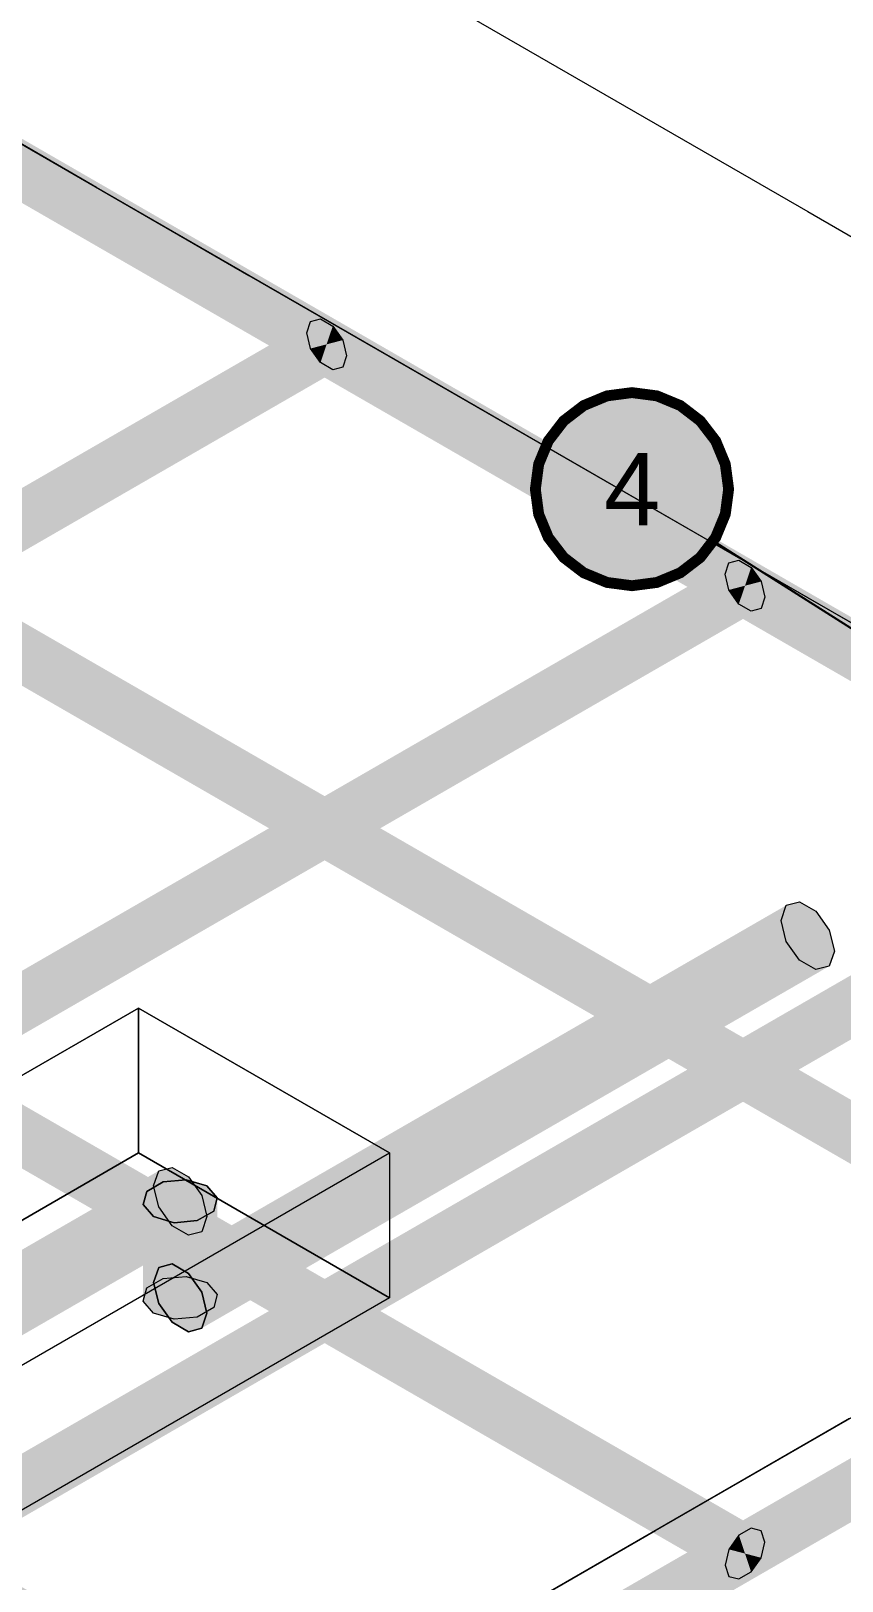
# Model space of a CAD drawing. Header units: metres. Extents: x 0 to 8.41, y 0 to 5.94.
# Drawn here: x 6.71 to 7.045, y 1.988 to 2.63 of the extents above; entities that cross this region are included whole.
import ezdxf
from ezdxf.enums import TextEntityAlignment as Align

# ---------------------------------------------------------------- set-up
doc = ezdxf.new("R2010")
doc.units = ezdxf.units.M
doc.header["$LTSCALE"] = 0.25
doc.layers.add('ISO-3D', color=7, linetype='CONTINUOUS', lineweight=13)
doc.layers.add('ISO-3D-ARISTAS', color=250, linetype='CONTINUOUS', lineweight=13)
doc.layers.add('LLAMADAS-NUM', color=30, linetype='CONTINUOUS', lineweight=25, true_color=0xc05014)
doc.styles.get("Standard").update_dxf_attribs({"font": 'arial.ttf'})

msp = doc.modelspace()

# ---------------------------------------------------------------- linework, layer by layer
at = {"layer": 'ISO-3D', "true_color": 0x865538}
for points in [[(6.77076, 2.54048), (6.76664, 2.53464), (6.68816, 2.58818), (6.68403, 2.58233)], [(6.77586, 2.52531), (6.77999, 2.53115), (6.69326, 2.573), (6.69738, 2.57884)], [(6.85337, 2.49279), (6.84924, 2.48695), (6.77076, 2.54048), (6.76664, 2.53464)], [(6.85847, 2.47762), (6.86259, 2.48346), (6.77586, 2.52531), (6.77999, 2.53115)], [(6.93597, 2.4451), (6.93185, 2.43926), (6.85337, 2.49279), (6.84924, 2.48695)], [(6.94107, 2.42992), (6.9452, 2.43577), (6.85847, 2.47762), (6.86259, 2.48346)], [(7.01858, 2.39741), (7.01446, 2.39156), (6.93597, 2.4451), (6.93185, 2.43926)], [(7.02368, 2.38223), (7.0278, 2.38807), (6.94107, 2.42992), (6.9452, 2.43577)], [(7.10119, 2.34971), (7.09706, 2.34387), (7.01858, 2.39741), (7.01446, 2.39156)], [(6.76277, 2.3451), (6.75864, 2.33926), (6.68016, 2.39279), (6.67604, 2.38695)], [(6.76787, 2.32992), (6.77199, 2.33577), (6.68526, 2.37762), (6.68939, 2.38346)], [(7.10628, 2.33454), (7.11041, 2.34038), (7.02368, 2.38223), (7.0278, 2.38807)], [(6.84537, 2.29741), (6.84125, 2.29156), (6.76277, 2.3451), (6.75864, 2.33926)], [(6.85047, 2.28223), (6.8546, 2.28807), (6.76787, 2.32992), (6.77199, 2.33577)], [(6.92798, 2.24971), (6.92386, 2.24387), (6.84537, 2.29741), (6.84125, 2.29156)], [(6.93308, 2.23454), (6.9372, 2.24038), (6.85047, 2.28223), (6.8546, 2.28807)], [(7.01059, 2.20202), (7.00646, 2.19618), (6.92798, 2.24971), (6.92386, 2.24387)], [(7.01568, 2.18685), (7.01981, 2.19269), (6.93308, 2.23454), (6.9372, 2.24038)], [(6.75478, 2.14971), (6.75065, 2.14387), (6.67217, 2.19741), (6.66805, 2.19156)], [(7.09319, 2.15433), (7.08907, 2.14849), (7.01059, 2.20202), (7.00646, 2.19618)], [(7.09829, 2.13916), (7.10241, 2.145), (7.01568, 2.18685), (7.01981, 2.19269)], [(6.75987, 2.13454), (6.764, 2.14038), (6.67727, 2.18223), (6.68139, 2.18807)], [(6.83738, 2.10202), (6.83326, 2.09618), (6.75478, 2.14971), (6.75065, 2.14387)], [(6.84248, 2.08685), (6.8466, 2.09269), (6.75987, 2.13454), (6.764, 2.14038)], [(6.91999, 2.05433), (6.91586, 2.04849), (6.83738, 2.10202), (6.83326, 2.09618)], [(6.92508, 2.03916), (6.92921, 2.045), (6.84248, 2.08685), (6.8466, 2.09269)], [(7.00259, 2.00664), (6.99847, 2.0008), (6.91999, 2.05433), (6.91586, 2.04849)], [(7.00769, 1.99146), (7.01181, 1.9973), (6.92508, 2.03916), (6.92921, 2.045)], [(6.74678, 1.95433), (6.74266, 1.94849), (6.66418, 2.00202), (6.66005, 1.99618)], [(6.75188, 1.93916), (6.756, 1.945), (6.66927, 1.98685), (6.6734, 1.99269)]]:
    msp.add_solid(points, dxfattribs=at)
at = {"layer": 'ISO-3D', "true_color": 0x7c4f34}
for points in [[(6.77586, 2.54343), (6.77076, 2.54048), (6.69326, 2.59112), (6.68816, 2.58818)], [(6.77076, 2.52237), (6.77586, 2.52531), (6.68816, 2.57006), (6.69326, 2.573)], [(6.85847, 2.49573), (6.85337, 2.49279), (6.77586, 2.54343), (6.77076, 2.54048)], [(6.85337, 2.47467), (6.85847, 2.47762), (6.77076, 2.52237), (6.77586, 2.52531)], [(6.82939, 2.51053), (6.83448, 2.50759), (6.74678, 2.46284), (6.75188, 2.45989)], [(6.83448, 2.48947), (6.82939, 2.49241), (6.75188, 2.44178), (6.74678, 2.44472)], [(6.94107, 2.44804), (6.93597, 2.4451), (6.85847, 2.49573), (6.85337, 2.49279)], [(6.93597, 2.42698), (6.94107, 2.42992), (6.85337, 2.47467), (6.85847, 2.47762)], [(6.74678, 2.46284), (6.75188, 2.45989), (6.66418, 2.41515), (6.66927, 2.4122)], [(7.02368, 2.40035), (7.01858, 2.39741), (6.94107, 2.44804), (6.93597, 2.4451)], [(6.75188, 2.44178), (6.74678, 2.44472), (6.66927, 2.39408), (6.66418, 2.39703)], [(7.01858, 2.37929), (7.02368, 2.38223), (6.93597, 2.42698), (6.94107, 2.42992)], [(7.00259, 2.41053), (7.00769, 2.40759), (6.91999, 2.36284), (6.92508, 2.35989)], [(6.76787, 2.34804), (6.76277, 2.3451), (6.68526, 2.39573), (6.68016, 2.39279)], [(7.10628, 2.35266), (7.10119, 2.34971), (7.02368, 2.40035), (7.01858, 2.39741)], [(7.00769, 2.38947), (7.00259, 2.39241), (6.92508, 2.34178), (6.91999, 2.34472)], [(6.76277, 2.32698), (6.76787, 2.32992), (6.68016, 2.37467), (6.68526, 2.37762)], [(7.10119, 2.3316), (7.10628, 2.33454), (7.01858, 2.37929), (7.02368, 2.38223)], [(6.91999, 2.36284), (6.92508, 2.35989), (6.83738, 2.31515), (6.84248, 2.3122)], [(6.85047, 2.30035), (6.84537, 2.29741), (6.76787, 2.34804), (6.76277, 2.3451)], [(6.92508, 2.34178), (6.91999, 2.34472), (6.84248, 2.29408), (6.83738, 2.29703)], [(6.84537, 2.27929), (6.85047, 2.28223), (6.76277, 2.32698), (6.76787, 2.32992)], [(6.83738, 2.31515), (6.84248, 2.3122), (6.75478, 2.26745), (6.75987, 2.26451)], [(6.93308, 2.25266), (6.92798, 2.24971), (6.85047, 2.30035), (6.84537, 2.29741)], [(6.84248, 2.29408), (6.83738, 2.29703), (6.75987, 2.24639), (6.75478, 2.24934)], [(6.92798, 2.2316), (6.93308, 2.23454), (6.84537, 2.27929), (6.85047, 2.28223)], [(6.75478, 2.26745), (6.75987, 2.26451), (6.67217, 2.21976), (6.67727, 2.21682)], [(7.09319, 2.26284), (7.09829, 2.25989), (7.01059, 2.21515), (7.01568, 2.2122)], [(6.75987, 2.24639), (6.75478, 2.24934), (6.67727, 2.1987), (6.67217, 2.20164)], [(7.01568, 2.20497), (7.01059, 2.20202), (6.93308, 2.25266), (6.92798, 2.24971)], [(7.09829, 2.24178), (7.09319, 2.24472), (7.01568, 2.19408), (7.01059, 2.19703)], [(7.01059, 2.1839), (7.01568, 2.18685), (6.92798, 2.2316), (6.93308, 2.23454)], [(7.01059, 2.21515), (7.01568, 2.2122), (6.92798, 2.16745), (6.93308, 2.16451)], [(7.09829, 2.15727), (7.09319, 2.15433), (7.01568, 2.20497), (7.01059, 2.20202)], [(6.75987, 2.15266), (6.75478, 2.14971), (6.67727, 2.20035), (6.67217, 2.19741)], [(7.01568, 2.19408), (7.01059, 2.19703), (6.93308, 2.14639), (6.92798, 2.14934)], [(7.09319, 2.13621), (7.09829, 2.13916), (7.01059, 2.1839), (7.01568, 2.18685)], [(6.75478, 2.1316), (6.75987, 2.13454), (6.67217, 2.17929), (6.67727, 2.18223)], [(6.92798, 2.16745), (6.93308, 2.16451), (6.84537, 2.11976), (6.85047, 2.11682)], [(6.84248, 2.10497), (6.83738, 2.10202), (6.75987, 2.15266), (6.75478, 2.14971)], [(6.93308, 2.14639), (6.92798, 2.14934), (6.85047, 2.0987), (6.84537, 2.10164)], [(6.83738, 2.0839), (6.84248, 2.08685), (6.75478, 2.1316), (6.75987, 2.13454)], [(6.84537, 2.11976), (6.85047, 2.11682), (6.76277, 2.07207), (6.76787, 2.06913)], [(6.85047, 2.0987), (6.84537, 2.10164), (6.76787, 2.05101), (6.76277, 2.05395)], [(6.92508, 2.05727), (6.91999, 2.05433), (6.84248, 2.10497), (6.83738, 2.10202)], [(6.91999, 2.03621), (6.92508, 2.03916), (6.83738, 2.0839), (6.84248, 2.08685)], [(6.76277, 2.07207), (6.76787, 2.06913), (6.68016, 2.02438), (6.68526, 2.02143)], [(7.10119, 2.06745), (7.10628, 2.06451), (7.01858, 2.01976), (7.02368, 2.01682)], [(7.00769, 2.00958), (7.00259, 2.00664), (6.92508, 2.05727), (6.91999, 2.05433)], [(6.76787, 2.05101), (6.76277, 2.05395), (6.68526, 2.00332), (6.68016, 2.00626)], [(7.10628, 2.04639), (7.10119, 2.04934), (7.02368, 1.9987), (7.01858, 2.00164)], [(7.00259, 1.98852), (7.00769, 1.99146), (6.91999, 2.03621), (6.92508, 2.03916)], [(7.01858, 2.01976), (7.02368, 2.01682), (6.93597, 1.97207), (6.94107, 1.96913)], [(6.75188, 1.95727), (6.74678, 1.95433), (6.66927, 2.00497), (6.66418, 2.00202)], [(7.02368, 1.9987), (7.01858, 2.00164), (6.94107, 1.95101), (6.93597, 1.95395)]]:
    msp.add_solid(points, dxfattribs=at)
at = {"layer": 'ISO-3D', "true_color": 0x603d28}
for points in [[(6.77999, 2.54235), (6.77586, 2.54343), (6.69738, 2.59004), (6.69326, 2.59112)], [(6.78156, 2.53766), (6.77999, 2.54235), (6.69896, 2.58535), (6.69738, 2.59004)], [(6.76506, 2.52813), (6.76664, 2.52344), (6.68246, 2.57583), (6.68403, 2.57114)], [(6.76664, 2.52344), (6.77076, 2.52237), (6.68403, 2.57114), (6.68816, 2.57006)], [(6.86259, 2.49466), (6.85847, 2.49573), (6.77999, 2.54235), (6.77586, 2.54343)], [(6.86417, 2.48997), (6.86259, 2.49466), (6.78156, 2.53766), (6.77999, 2.54235)], [(6.84767, 2.48044), (6.84924, 2.47575), (6.76506, 2.52813), (6.76664, 2.52344)], [(6.84924, 2.47575), (6.85337, 2.47467), (6.76664, 2.52344), (6.77076, 2.52237)], [(6.9452, 2.44696), (6.94107, 2.44804), (6.86259, 2.49466), (6.85847, 2.49573)], [(6.94677, 2.44227), (6.9452, 2.44696), (6.86417, 2.48997), (6.86259, 2.49466)], [(6.93027, 2.43275), (6.93185, 2.42806), (6.84767, 2.48044), (6.84924, 2.47575)], [(6.93185, 2.42806), (6.93597, 2.42698), (6.84924, 2.47575), (6.85337, 2.47467)], [(7.0278, 2.39927), (7.02368, 2.40035), (6.9452, 2.44696), (6.94107, 2.44804)], [(7.02938, 2.39458), (7.0278, 2.39927), (6.94677, 2.44227), (6.9452, 2.44696)], [(7.01288, 2.38506), (7.01446, 2.38037), (6.93027, 2.43275), (6.93185, 2.42806)], [(7.01446, 2.38037), (7.01858, 2.37929), (6.93185, 2.42806), (6.93597, 2.42698)], [(6.77199, 2.34696), (6.76787, 2.34804), (6.68939, 2.39466), (6.68526, 2.39573)], [(7.11041, 2.35158), (7.10628, 2.35266), (7.0278, 2.39927), (7.02368, 2.40035)], [(7.11198, 2.34689), (7.11041, 2.35158), (7.02938, 2.39458), (7.0278, 2.39927)], [(6.77357, 2.34227), (6.77199, 2.34696), (6.69096, 2.38997), (6.68939, 2.39466)], [(7.09549, 2.33736), (7.09706, 2.33268), (7.01288, 2.38506), (7.01446, 2.38037)], [(6.75707, 2.33275), (6.75864, 2.32806), (6.67446, 2.38044), (6.67604, 2.37575)], [(7.09706, 2.33268), (7.10119, 2.3316), (7.01446, 2.38037), (7.01858, 2.37929)], [(6.75864, 2.32806), (6.76277, 2.32698), (6.67604, 2.37575), (6.68016, 2.37467)], [(6.8546, 2.29927), (6.85047, 2.30035), (6.77199, 2.34696), (6.76787, 2.34804)], [(6.85617, 2.29458), (6.8546, 2.29927), (6.77357, 2.34227), (6.77199, 2.34696)], [(6.83968, 2.28506), (6.84125, 2.28037), (6.75707, 2.33275), (6.75864, 2.32806)], [(6.84125, 2.28037), (6.84537, 2.27929), (6.75864, 2.32806), (6.76277, 2.32698)], [(6.9372, 2.25158), (6.93308, 2.25266), (6.8546, 2.29927), (6.85047, 2.30035)], [(6.93878, 2.24689), (6.9372, 2.25158), (6.85617, 2.29458), (6.8546, 2.29927)], [(6.92228, 2.23736), (6.92386, 2.23268), (6.83968, 2.28506), (6.84125, 2.28037)], [(6.92386, 2.23268), (6.92798, 2.2316), (6.84125, 2.28037), (6.84537, 2.27929)], [(7.01981, 2.20389), (7.01568, 2.20497), (6.9372, 2.25158), (6.93308, 2.25266)], [(7.02138, 2.1992), (7.01981, 2.20389), (6.93878, 2.24689), (6.9372, 2.25158)], [(7.00489, 2.18967), (7.00646, 2.18498), (6.92228, 2.23736), (6.92386, 2.23268)], [(7.00646, 2.18498), (7.01059, 2.1839), (6.92386, 2.23268), (6.92798, 2.2316)], [(7.10241, 2.15619), (7.09829, 2.15727), (7.01981, 2.20389), (7.01568, 2.20497)], [(7.10399, 2.1515), (7.10241, 2.15619), (7.02138, 2.1992), (7.01981, 2.20389)], [(6.764, 2.15158), (6.75987, 2.15266), (6.68139, 2.19927), (6.67727, 2.20035)], [(6.76557, 2.14689), (6.764, 2.15158), (6.68297, 2.19458), (6.68139, 2.19927)], [(7.08749, 2.14198), (7.08907, 2.13729), (7.00489, 2.18967), (7.00646, 2.18498)], [(6.74908, 2.13736), (6.75065, 2.13268), (6.66647, 2.18506), (6.66805, 2.18037)], [(7.08907, 2.13729), (7.09319, 2.13621), (7.00646, 2.18498), (7.01059, 2.1839)], [(6.75065, 2.13268), (6.75478, 2.1316), (6.66805, 2.18037), (6.67217, 2.17929)], [(6.8466, 2.10389), (6.84248, 2.10497), (6.764, 2.15158), (6.75987, 2.15266)], [(6.84818, 2.0992), (6.8466, 2.10389), (6.76557, 2.14689), (6.764, 2.15158)], [(6.83168, 2.08967), (6.83326, 2.08498), (6.74908, 2.13736), (6.75065, 2.13268)], [(6.83326, 2.08498), (6.83738, 2.0839), (6.75065, 2.13268), (6.75478, 2.1316)], [(6.92921, 2.05619), (6.92508, 2.05727), (6.8466, 2.10389), (6.84248, 2.10497)], [(6.93078, 2.0515), (6.92921, 2.05619), (6.84818, 2.0992), (6.8466, 2.10389)], [(6.91429, 2.04198), (6.91586, 2.03729), (6.83168, 2.08967), (6.83326, 2.08498)], [(6.91586, 2.03729), (6.91999, 2.03621), (6.83326, 2.08498), (6.83738, 2.0839)], [(7.01181, 2.0085), (7.00769, 2.00958), (6.92921, 2.05619), (6.92508, 2.05727)], [(7.01339, 2.00381), (7.01181, 2.0085), (6.93078, 2.0515), (6.92921, 2.05619)], [(6.99689, 1.99429), (6.99847, 1.9896), (6.91429, 2.04198), (6.91586, 2.03729)], [(6.99847, 1.9896), (7.00259, 1.98852), (6.91586, 2.03729), (6.91999, 2.03621)], [(6.756, 1.95619), (6.75188, 1.95727), (6.6734, 2.00389), (6.66927, 2.00497)], [(6.75758, 1.9515), (6.756, 1.95619), (6.67497, 1.9992), (6.6734, 2.00389)], [(6.74108, 1.94198), (6.74266, 1.93729), (6.65848, 1.98967), (6.66005, 1.98498)]]:
    msp.add_solid(points, dxfattribs=at)
at = {"layer": 'ISO-3D', "true_color": 0x7b4f34}
for points in [[(6.76664, 2.53464), (6.76506, 2.52813), (6.68403, 2.58233), (6.68246, 2.57583)], [(6.77999, 2.53115), (6.78156, 2.53766), (6.69738, 2.57884), (6.69896, 2.58535)], [(6.86259, 2.48346), (6.86417, 2.48997), (6.77999, 2.53115), (6.78156, 2.53766)], [(6.84924, 2.48695), (6.84767, 2.48044), (6.76664, 2.53464), (6.76506, 2.52813)], [(6.93185, 2.43926), (6.93027, 2.43275), (6.84924, 2.48695), (6.84767, 2.48044)], [(6.9452, 2.43577), (6.94677, 2.44227), (6.86259, 2.48346), (6.86417, 2.48997)], [(7.0278, 2.38807), (7.02938, 2.39458), (6.9452, 2.43577), (6.94677, 2.44227)], [(7.01446, 2.39156), (7.01288, 2.38506), (6.93185, 2.43926), (6.93027, 2.43275)], [(6.77199, 2.33577), (6.77357, 2.34227), (6.68939, 2.38346), (6.69096, 2.38997)], [(7.09706, 2.34387), (7.09549, 2.33736), (7.01446, 2.39156), (7.01288, 2.38506)], [(7.11041, 2.34038), (7.11198, 2.34689), (7.0278, 2.38807), (7.02938, 2.39458)], [(6.75864, 2.33926), (6.75707, 2.33275), (6.67604, 2.38695), (6.67446, 2.38044)], [(6.84125, 2.29156), (6.83968, 2.28506), (6.75864, 2.33926), (6.75707, 2.33275)], [(6.8546, 2.28807), (6.85617, 2.29458), (6.77199, 2.33577), (6.77357, 2.34227)], [(6.9372, 2.24038), (6.93878, 2.24689), (6.8546, 2.28807), (6.85617, 2.29458)], [(6.92386, 2.24387), (6.92228, 2.23736), (6.84125, 2.29156), (6.83968, 2.28506)], [(7.00646, 2.19618), (7.00489, 2.18967), (6.92386, 2.24387), (6.92228, 2.23736)], [(7.01981, 2.19269), (7.02138, 2.1992), (6.9372, 2.24038), (6.93878, 2.24689)], [(7.08907, 2.14849), (7.08749, 2.14198), (7.00646, 2.19618), (7.00489, 2.18967)], [(7.10241, 2.145), (7.10399, 2.1515), (7.01981, 2.19269), (7.02138, 2.1992)], [(6.75065, 2.14387), (6.74908, 2.13736), (6.66805, 2.19156), (6.66647, 2.18506)], [(6.764, 2.14038), (6.76557, 2.14689), (6.68139, 2.18807), (6.68297, 2.19458)], [(6.8466, 2.09269), (6.84818, 2.0992), (6.764, 2.14038), (6.76557, 2.14689)], [(6.83326, 2.09618), (6.83168, 2.08967), (6.75065, 2.14387), (6.74908, 2.13736)], [(6.91586, 2.04849), (6.91429, 2.04198), (6.83326, 2.09618), (6.83168, 2.08967)], [(6.92921, 2.045), (6.93078, 2.0515), (6.8466, 2.09269), (6.84818, 2.0992)], [(6.99847, 2.0008), (6.99689, 1.99429), (6.91586, 2.04849), (6.91429, 2.04198)], [(7.01181, 1.9973), (7.01339, 2.00381), (6.92921, 2.045), (6.93078, 2.0515)], [(6.756, 1.945), (6.75758, 1.9515), (6.6734, 1.99269), (6.67497, 1.9992)], [(6.74266, 1.94849), (6.74108, 1.94198), (6.66005, 1.99618), (6.65848, 1.98967)]]:
    msp.add_solid(points, dxfattribs=at)
at = {"layer": 'ISO-3D', "true_color": 0x553624}
for points in [[(6.82369, 2.50476), (6.82526, 2.50945), (6.74108, 2.45707), (6.74266, 2.46176)], [(6.84018, 2.49524), (6.83861, 2.49055), (6.75758, 2.44755), (6.756, 2.44286)], [(6.74108, 2.45707), (6.74266, 2.46176), (6.65848, 2.40938), (6.66005, 2.41407)], [(6.75758, 2.44755), (6.756, 2.44286), (6.67497, 2.39985), (6.6734, 2.39516)], [(6.99689, 2.40476), (6.99847, 2.40945), (6.91429, 2.35707), (6.91586, 2.36176)], [(7.01339, 2.39524), (7.01181, 2.39055), (6.93078, 2.34755), (6.92921, 2.34286)], [(6.91429, 2.35707), (6.91586, 2.36176), (6.83168, 2.30938), (6.83326, 2.31407)], [(6.93078, 2.34755), (6.92921, 2.34286), (6.84818, 2.29985), (6.8466, 2.29516)], [(6.83168, 2.30938), (6.83326, 2.31407), (6.74908, 2.26169), (6.75065, 2.26637)], [(6.84818, 2.29985), (6.8466, 2.29516), (6.76557, 2.25216), (6.764, 2.24747)], [(6.74908, 2.26169), (6.75065, 2.26637), (6.66647, 2.21399), (6.66805, 2.21868)], [(7.08749, 2.25707), (7.08907, 2.26176), (7.00489, 2.20938), (7.00646, 2.21407)], [(6.76557, 2.25216), (6.764, 2.24747), (6.68297, 2.20447), (6.68139, 2.19978)], [(7.10399, 2.24755), (7.10241, 2.24286), (7.02138, 2.19985), (7.01981, 2.19516)], [(7.00489, 2.20938), (7.00646, 2.21407), (6.92228, 2.16169), (6.92386, 2.16637)], [(7.02138, 2.19985), (7.01981, 2.19516), (6.93878, 2.15216), (6.9372, 2.14747)], [(6.92228, 2.16169), (6.92386, 2.16637), (6.83968, 2.11399), (6.84125, 2.11868)], [(6.93878, 2.15216), (6.9372, 2.14747), (6.85617, 2.10447), (6.8546, 2.09978)], [(6.83968, 2.11399), (6.84125, 2.11868), (6.75707, 2.0663), (6.75864, 2.07099)], [(6.85617, 2.10447), (6.8546, 2.09978), (6.77357, 2.05678), (6.77199, 2.05209)], [(6.75707, 2.0663), (6.75864, 2.07099), (6.67446, 2.01861), (6.67604, 2.0233)], [(7.09549, 2.06169), (7.09706, 2.06637), (7.01288, 2.01399), (7.01446, 2.01868)], [(6.77357, 2.05678), (6.77199, 2.05209), (6.69096, 2.00908), (6.68939, 2.00439)], [(7.11198, 2.05216), (7.11041, 2.04747), (7.02938, 2.00447), (7.0278, 1.99978)], [(7.01288, 2.01399), (7.01446, 2.01868), (6.93027, 1.9663), (6.93185, 1.97099)], [(7.02938, 2.00447), (7.0278, 1.99978), (6.94677, 1.95678), (6.9452, 1.95209)]]:
    msp.add_solid(points, dxfattribs=at)
at = {"layer": 'ISO-3D', "true_color": 0x70472f}
for points in [[(6.82526, 2.49825), (6.82369, 2.50476), (6.74266, 2.45056), (6.74108, 2.45707)], [(6.83861, 2.50175), (6.84018, 2.49524), (6.756, 2.45405), (6.75758, 2.44755)], [(6.74266, 2.45056), (6.74108, 2.45707), (6.66005, 2.40287), (6.65848, 2.40938)], [(6.756, 2.45405), (6.75758, 2.44755), (6.6734, 2.40636), (6.67497, 2.39985)], [(6.99847, 2.39825), (6.99689, 2.40476), (6.91586, 2.35056), (6.91429, 2.35707)], [(7.01181, 2.40175), (7.01339, 2.39524), (6.92921, 2.35405), (6.93078, 2.34755)], [(6.91586, 2.35056), (6.91429, 2.35707), (6.83326, 2.30287), (6.83168, 2.30938)], [(6.92921, 2.35405), (6.93078, 2.34755), (6.8466, 2.30636), (6.84818, 2.29985)], [(6.83326, 2.30287), (6.83168, 2.30938), (6.75065, 2.25518), (6.74908, 2.26169)], [(6.8466, 2.30636), (6.84818, 2.29985), (6.764, 2.25867), (6.76557, 2.25216)], [(6.75065, 2.25518), (6.74908, 2.26169), (6.66805, 2.20749), (6.66647, 2.21399)], [(6.764, 2.25867), (6.76557, 2.25216), (6.68139, 2.21098), (6.68297, 2.20447)], [(7.08907, 2.25056), (7.08749, 2.25707), (7.00646, 2.20287), (7.00489, 2.20938)], [(7.10241, 2.25405), (7.10399, 2.24755), (7.01981, 2.20636), (7.02138, 2.19985)], [(7.00646, 2.20287), (7.00489, 2.20938), (6.92386, 2.15518), (6.92228, 2.16169)], [(7.01981, 2.20636), (7.02138, 2.19985), (6.9372, 2.15867), (6.93878, 2.15216)], [(6.92386, 2.15518), (6.92228, 2.16169), (6.84125, 2.10749), (6.83968, 2.11399)], [(6.9372, 2.15867), (6.93878, 2.15216), (6.8546, 2.11098), (6.85617, 2.10447)], [(6.84125, 2.10749), (6.83968, 2.11399), (6.75864, 2.05979), (6.75707, 2.0663)], [(6.8546, 2.11098), (6.85617, 2.10447), (6.77199, 2.06328), (6.77357, 2.05678)], [(6.75864, 2.05979), (6.75707, 2.0663), (6.67604, 2.0121), (6.67446, 2.01861)], [(6.77199, 2.06328), (6.77357, 2.05678), (6.68939, 2.01559), (6.69096, 2.00908)], [(7.09706, 2.05518), (7.09549, 2.06169), (7.01446, 2.00749), (7.01288, 2.01399)], [(7.11041, 2.05867), (7.11198, 2.05216), (7.0278, 2.01098), (7.02938, 2.00447)], [(7.01446, 2.00749), (7.01288, 2.01399), (6.93185, 1.95979), (6.93027, 1.9663)], [(7.0278, 2.01098), (7.02938, 2.00447), (6.9452, 1.96328), (6.94677, 1.95678)]]:
    msp.add_solid(points, dxfattribs=at)
at = {"layer": 'ISO-3D', "true_color": 0x67422b}
for points in [[(6.82526, 2.50945), (6.82939, 2.51053), (6.74266, 2.46176), (6.74678, 2.46284)], [(6.83861, 2.49055), (6.83448, 2.48947), (6.756, 2.44286), (6.75188, 2.44178)], [(6.74266, 2.46176), (6.74678, 2.46284), (6.66005, 2.41407), (6.66418, 2.41515)], [(6.756, 2.44286), (6.75188, 2.44178), (6.6734, 2.39516), (6.66927, 2.39408)], [(6.99847, 2.40945), (7.00259, 2.41053), (6.91586, 2.36176), (6.91999, 2.36284)], [(7.01181, 2.39055), (7.00769, 2.38947), (6.92921, 2.34286), (6.92508, 2.34178)], [(6.91586, 2.36176), (6.91999, 2.36284), (6.83326, 2.31407), (6.83738, 2.31515)], [(6.92921, 2.34286), (6.92508, 2.34178), (6.8466, 2.29516), (6.84248, 2.29408)], [(6.83326, 2.31407), (6.83738, 2.31515), (6.75065, 2.26637), (6.75478, 2.26745)], [(6.8466, 2.29516), (6.84248, 2.29408), (6.764, 2.24747), (6.75987, 2.24639)], [(6.75065, 2.26637), (6.75478, 2.26745), (6.66805, 2.21868), (6.67217, 2.21976)], [(7.08907, 2.26176), (7.09319, 2.26284), (7.00646, 2.21407), (7.01059, 2.21515)], [(6.764, 2.24747), (6.75987, 2.24639), (6.68139, 2.19978), (6.67727, 2.1987)], [(7.10241, 2.24286), (7.09829, 2.24178), (7.01981, 2.19516), (7.01568, 2.19408)], [(7.00646, 2.21407), (7.01059, 2.21515), (6.92386, 2.16637), (6.92798, 2.16745)], [(7.01981, 2.19516), (7.01568, 2.19408), (6.9372, 2.14747), (6.93308, 2.14639)], [(6.92386, 2.16637), (6.92798, 2.16745), (6.84125, 2.11868), (6.84537, 2.11976)], [(6.9372, 2.14747), (6.93308, 2.14639), (6.8546, 2.09978), (6.85047, 2.0987)], [(6.84125, 2.11868), (6.84537, 2.11976), (6.75864, 2.07099), (6.76277, 2.07207)], [(6.8546, 2.09978), (6.85047, 2.0987), (6.77199, 2.05209), (6.76787, 2.05101)], [(6.75864, 2.07099), (6.76277, 2.07207), (6.67604, 2.0233), (6.68016, 2.02438)], [(7.09706, 2.06637), (7.10119, 2.06745), (7.01446, 2.01868), (7.01858, 2.01976)], [(6.77199, 2.05209), (6.76787, 2.05101), (6.68939, 2.00439), (6.68526, 2.00332)], [(7.11041, 2.04747), (7.10628, 2.04639), (7.0278, 1.99978), (7.02368, 1.9987)], [(7.01446, 2.01868), (7.01858, 2.01976), (6.93185, 1.97099), (6.93597, 1.97207)], [(7.0278, 1.99978), (7.02368, 1.9987), (6.9452, 1.95209), (6.94107, 1.95101)]]:
    msp.add_solid(points, dxfattribs=at)
at = {"layer": 'ISO-3D', "true_color": 0x7f5135}
for points in [[(6.83448, 2.50759), (6.83861, 2.50175), (6.75188, 2.45989), (6.756, 2.45405)], [(6.82939, 2.49241), (6.82526, 2.49825), (6.74678, 2.44472), (6.74266, 2.45056)], [(6.75188, 2.45989), (6.756, 2.45405), (6.66927, 2.4122), (6.6734, 2.40636)], [(6.74678, 2.44472), (6.74266, 2.45056), (6.66418, 2.39703), (6.66005, 2.40287)], [(7.00769, 2.40759), (7.01181, 2.40175), (6.92508, 2.35989), (6.92921, 2.35405)], [(7.00259, 2.39241), (6.99847, 2.39825), (6.91999, 2.34472), (6.91586, 2.35056)], [(6.92508, 2.35989), (6.92921, 2.35405), (6.84248, 2.3122), (6.8466, 2.30636)], [(6.91999, 2.34472), (6.91586, 2.35056), (6.83738, 2.29703), (6.83326, 2.30287)], [(6.84248, 2.3122), (6.8466, 2.30636), (6.75987, 2.26451), (6.764, 2.25867)], [(6.83738, 2.29703), (6.83326, 2.30287), (6.75478, 2.24934), (6.75065, 2.25518)], [(6.75987, 2.26451), (6.764, 2.25867), (6.67727, 2.21682), (6.68139, 2.21098)], [(6.75478, 2.24934), (6.75065, 2.25518), (6.67217, 2.20164), (6.66805, 2.20749)], [(7.09829, 2.25989), (7.10241, 2.25405), (7.01568, 2.2122), (7.01981, 2.20636)], [(7.09319, 2.24472), (7.08907, 2.25056), (7.01059, 2.19703), (7.00646, 2.20287)], [(7.01568, 2.2122), (7.01981, 2.20636), (6.93308, 2.16451), (6.9372, 2.15867)], [(7.01059, 2.19703), (7.00646, 2.20287), (6.92798, 2.14934), (6.92386, 2.15518)], [(6.93308, 2.16451), (6.9372, 2.15867), (6.85047, 2.11682), (6.8546, 2.11098)], [(6.92798, 2.14934), (6.92386, 2.15518), (6.84537, 2.10164), (6.84125, 2.10749)], [(6.85047, 2.11682), (6.8546, 2.11098), (6.76787, 2.06913), (6.77199, 2.06328)], [(6.84537, 2.10164), (6.84125, 2.10749), (6.76277, 2.05395), (6.75864, 2.05979)], [(6.76787, 2.06913), (6.77199, 2.06328), (6.68526, 2.02143), (6.68939, 2.01559)], [(7.10628, 2.06451), (7.11041, 2.05867), (7.02368, 2.01682), (7.0278, 2.01098)], [(6.76277, 2.05395), (6.75864, 2.05979), (6.68016, 2.00626), (6.67604, 2.0121)], [(7.10119, 2.04934), (7.09706, 2.05518), (7.01858, 2.00164), (7.01446, 2.00749)], [(7.02368, 2.01682), (7.0278, 2.01098), (6.94107, 1.96913), (6.9452, 1.96328)], [(7.01858, 2.00164), (7.01446, 2.00749), (6.93597, 1.95395), (6.93185, 1.95979)]]:
    msp.add_solid(points, dxfattribs=at)
at = {"layer": 'ISO-3D', "true_color": 0x6f472f}
for points in [[(6.83194, 2.5), (6.82369, 2.50476), (6.82526, 2.50945)], [(6.83194, 2.5), (6.82526, 2.49825), (6.82369, 2.50476)], [(6.83194, 2.5), (6.82526, 2.50945), (6.82939, 2.51053)], [(6.83194, 2.5), (6.82939, 2.51053), (6.83448, 2.50759)], [(6.83194, 2.5), (6.83448, 2.50759), (6.83861, 2.50175)], [(6.83194, 2.5), (6.82939, 2.49241), (6.82526, 2.49825)], [(6.83194, 2.5), (6.83448, 2.48947), (6.82939, 2.49241)], [(6.83194, 2.5), (6.83861, 2.50175), (6.84018, 2.49524)], [(6.83194, 2.5), (6.83861, 2.49055), (6.83448, 2.48947)], [(6.83194, 2.5), (6.84018, 2.49524), (6.83861, 2.49055)], [(7.00514, 2.4), (6.99689, 2.40476), (6.99847, 2.40945)], [(7.00514, 2.4), (6.99847, 2.40945), (7.00259, 2.41053)], [(7.00514, 2.4), (7.00259, 2.41053), (7.00769, 2.40759)], [(7.00514, 2.4), (6.99847, 2.39825), (6.99689, 2.40476)], [(7.00514, 2.4), (7.00769, 2.40759), (7.01181, 2.40175)], [(7.00514, 2.4), (7.01181, 2.40175), (7.01339, 2.39524)], [(7.00514, 2.4), (7.00259, 2.39241), (6.99847, 2.39825)], [(7.00514, 2.4), (7.00769, 2.38947), (7.00259, 2.39241)], [(7.00514, 2.4), (7.01181, 2.39055), (7.00769, 2.38947)], [(7.00514, 2.4), (7.01339, 2.39524), (7.01181, 2.39055)]]:
    msp.add_solid(points, dxfattribs=at)
at = {"layer": 'ISO-3D', "true_color": 0x4f4d49}
for points in [[(7.02012, 2.26135), (7.02222, 2.2676), (6.93352, 2.21135), (6.93562, 2.2176)], [(7.04212, 2.24865), (7.04002, 2.2424), (6.95552, 2.19865), (6.95342, 2.1924)], [(6.93352, 2.21135), (6.93562, 2.2176), (6.84692, 2.16135), (6.84902, 2.1676)], [(6.95552, 2.19865), (6.95342, 2.1924), (6.86892, 2.14865), (6.86681, 2.1424)], [(6.84692, 2.16135), (6.84902, 2.1676), (6.76032, 2.11135), (6.76242, 2.1176)], [(6.76032, 2.15135), (6.76242, 2.1576), (6.67371, 2.10135), (6.67581, 2.1076)], [(6.86892, 2.14865), (6.86681, 2.1424), (6.78231, 2.09865), (6.78021, 2.0924)], [(6.78231, 2.13865), (6.78021, 2.1324), (6.69571, 2.08865), (6.69361, 2.0824)]]:
    msp.add_solid(points, dxfattribs=at)
at = {"layer": 'ISO-3D', "true_color": 0x605d58}
for points in [[(7.02222, 2.2676), (7.02772, 2.26904), (6.93562, 2.2176), (6.94112, 2.21904)], [(7.04002, 2.2424), (7.03452, 2.24096), (6.95342, 2.1924), (6.94792, 2.19096)], [(6.93562, 2.2176), (6.94112, 2.21904), (6.84902, 2.1676), (6.85452, 2.16904)], [(6.95342, 2.1924), (6.94792, 2.19096), (6.86681, 2.1424), (6.86132, 2.14096)], [(6.84902, 2.1676), (6.85452, 2.16904), (6.76242, 2.1176), (6.76792, 2.11904)], [(6.76242, 2.1576), (6.76792, 2.15904), (6.67581, 2.1076), (6.68131, 2.10904)], [(6.78231, 2.11135), (6.78668, 2.1064), (6.78231, 2.15135), (6.78668, 2.1464)], [(6.76032, 2.09865), (6.75595, 2.1036), (6.76032, 2.13865), (6.75595, 2.1436)], [(6.86681, 2.1424), (6.86132, 2.14096), (6.78021, 2.0924), (6.77471, 2.09096)], [(6.78021, 2.1324), (6.77471, 2.13096), (6.69361, 2.0824), (6.68811, 2.08096)]]:
    msp.add_solid(points, dxfattribs=at)
at = {"layer": 'ISO-3D', "true_color": 0x736f6a}
for points in [[(7.02772, 2.26904), (7.03452, 2.26512), (6.94112, 2.21904), (6.94792, 2.21512)], [(7.03452, 2.24096), (7.02772, 2.24488), (6.94792, 2.19096), (6.94112, 2.19488)], [(6.94112, 2.21904), (6.94792, 2.21512), (6.85452, 2.16904), (6.86132, 2.16512)], [(6.94792, 2.19096), (6.94112, 2.19488), (6.86132, 2.14096), (6.85452, 2.14488)], [(6.85452, 2.16904), (6.86132, 2.16512), (6.76792, 2.11904), (6.77471, 2.11512)], [(6.76792, 2.15904), (6.77471, 2.15512), (6.68131, 2.10904), (6.68811, 2.10512)], [(6.77131, 2.145), (6.75746, 2.14908), (6.76425, 2.153)], [(6.77131, 2.145), (6.76425, 2.153), (6.77375, 2.15387)], [(6.77131, 2.145), (6.77375, 2.15387), (6.78231, 2.15135)], [(6.77131, 2.145), (6.78231, 2.15135), (6.78668, 2.1464)], [(6.77131, 2.145), (6.75595, 2.1436), (6.75746, 2.14908)], [(6.77131, 2.145), (6.76032, 2.13865), (6.75595, 2.1436)], [(6.77131, 2.145), (6.76888, 2.13613), (6.76032, 2.13865)], [(6.86132, 2.14096), (6.85452, 2.14488), (6.77471, 2.09096), (6.76792, 2.09488)], [(6.77131, 2.145), (6.77838, 2.137), (6.76888, 2.13613)], [(6.77131, 2.145), (6.78668, 2.1464), (6.78517, 2.14092)], [(6.77131, 2.145), (6.78517, 2.14092), (6.77838, 2.137)], [(6.77471, 2.13096), (6.76792, 2.13488), (6.68811, 2.08096), (6.68131, 2.08488)], [(6.77131, 2.105), (6.75746, 2.10908), (6.76425, 2.113)], [(6.77131, 2.105), (6.76425, 2.113), (6.77375, 2.11387)], [(6.77131, 2.105), (6.77375, 2.11387), (6.78231, 2.11135)], [(6.77131, 2.105), (6.75595, 2.1036), (6.75746, 2.10908)], [(6.77131, 2.105), (6.78231, 2.11135), (6.78668, 2.1064)], [(6.77131, 2.105), (6.78668, 2.1064), (6.78517, 2.10092)], [(6.77131, 2.105), (6.76032, 2.09865), (6.75595, 2.1036)], [(6.77131, 2.105), (6.76888, 2.09613), (6.76032, 2.09865)], [(6.77131, 2.105), (6.77838, 2.097), (6.76888, 2.09613)], [(6.77131, 2.105), (6.78517, 2.10092), (6.77838, 2.097)]]:
    msp.add_solid(points, dxfattribs=at)
at = {"layer": 'ISO-3D', "true_color": 0x67645f}
for points in [[(7.03112, 2.255), (7.02012, 2.26135), (7.02222, 2.2676)], [(7.03112, 2.255), (7.02222, 2.2676), (7.02772, 2.26904)], [(7.03112, 2.255), (7.02772, 2.26904), (7.03452, 2.26512)], [(7.03112, 2.255), (7.02222, 2.25267), (7.02012, 2.26135)], [(7.03112, 2.255), (7.03452, 2.26512), (7.04002, 2.25733)], [(7.03112, 2.255), (7.02772, 2.24488), (7.02222, 2.25267)], [(7.03112, 2.255), (7.03452, 2.24096), (7.02772, 2.24488)], [(7.03112, 2.255), (7.04002, 2.25733), (7.04212, 2.24865)], [(7.03112, 2.255), (7.04002, 2.2424), (7.03452, 2.24096)], [(7.03112, 2.255), (7.04212, 2.24865), (7.04002, 2.2424)], [(6.77131, 2.145), (6.76032, 2.15135), (6.76242, 2.1576)], [(6.77131, 2.145), (6.76242, 2.1576), (6.76792, 2.15904)], [(6.77131, 2.145), (6.76792, 2.15904), (6.77471, 2.15512)], [(6.77131, 2.145), (6.76242, 2.14267), (6.76032, 2.15135)], [(6.77131, 2.145), (6.77471, 2.15512), (6.78021, 2.14733)], [(6.77131, 2.145), (6.76792, 2.13488), (6.76242, 2.14267)], [(6.77131, 2.145), (6.77471, 2.13096), (6.76792, 2.13488)], [(6.77131, 2.145), (6.78021, 2.14733), (6.78231, 2.13865)], [(6.77131, 2.145), (6.78021, 2.1324), (6.77471, 2.13096)], [(6.77131, 2.145), (6.78231, 2.13865), (6.78021, 2.1324)], [(6.77131, 2.105), (6.76242, 2.1176), (6.76792, 2.11904)], [(6.77131, 2.105), (6.76792, 2.11904), (6.77471, 2.11512)], [(6.77131, 2.105), (6.76032, 2.11135), (6.76242, 2.1176)], [(6.77131, 2.105), (6.77471, 2.11512), (6.78021, 2.10733)], [(6.77131, 2.105), (6.76242, 2.10267), (6.76032, 2.11135)], [(6.77131, 2.105), (6.78021, 2.10733), (6.78231, 2.09865)], [(6.77131, 2.105), (6.76792, 2.09488), (6.76242, 2.10267)], [(6.77131, 2.105), (6.77471, 2.09096), (6.76792, 2.09488)], [(6.77131, 2.105), (6.78021, 2.0924), (6.77471, 2.09096)], [(6.77131, 2.105), (6.78231, 2.09865), (6.78021, 2.0924)]]:
    msp.add_solid(points, dxfattribs=at)
at = {"layer": 'ISO-3D', "true_color": 0x686560}
for points in [[(7.02222, 2.25267), (7.02012, 2.26135), (6.93562, 2.20267), (6.93352, 2.21135)], [(7.04002, 2.25733), (7.04212, 2.24865), (6.95342, 2.20733), (6.95552, 2.19865)], [(6.93562, 2.20267), (6.93352, 2.21135), (6.84902, 2.15267), (6.84692, 2.16135)], [(6.95342, 2.20733), (6.95552, 2.19865), (6.86681, 2.15733), (6.86892, 2.14865)], [(6.84902, 2.15267), (6.84692, 2.16135), (6.76242, 2.10267), (6.76032, 2.11135)], [(6.76242, 2.14267), (6.76032, 2.15135), (6.67581, 2.09267), (6.67371, 2.10135)], [(6.86681, 2.15733), (6.86892, 2.14865), (6.78021, 2.10733), (6.78231, 2.09865)], [(6.78021, 2.14733), (6.78231, 2.13865), (6.69361, 2.09733), (6.69571, 2.08865)]]:
    msp.add_solid(points, dxfattribs=at)
at = {"layer": 'ISO-3D', "true_color": 0x76726d}
for points in [[(7.03452, 2.26512), (7.04002, 2.25733), (6.94792, 2.21512), (6.95342, 2.20733)], [(7.02772, 2.24488), (7.02222, 2.25267), (6.94112, 2.19488), (6.93562, 2.20267)], [(6.94792, 2.21512), (6.95342, 2.20733), (6.86132, 2.16512), (6.86681, 2.15733)], [(6.94112, 2.19488), (6.93562, 2.20267), (6.85452, 2.14488), (6.84902, 2.15267)], [(6.86132, 2.16512), (6.86681, 2.15733), (6.77471, 2.11512), (6.78021, 2.10733)], [(6.77471, 2.15512), (6.78021, 2.14733), (6.68811, 2.10512), (6.69361, 2.09733)], [(6.85452, 2.14488), (6.84902, 2.15267), (6.76792, 2.09488), (6.76242, 2.10267)], [(6.76792, 2.13488), (6.76242, 2.14267), (6.68131, 2.08488), (6.67581, 2.09267)]]:
    msp.add_solid(points, dxfattribs=at)
at = {"layer": 'ISO-3D', "true_color": 0x5d5a55}
for points in [[(6.75746, 2.10908), (6.76425, 2.113), (6.75746, 2.14908), (6.76425, 2.153)], [(6.78517, 2.10092), (6.77838, 2.097), (6.78517, 2.14092), (6.77838, 2.137)]]:
    msp.add_solid(points, dxfattribs=at)
at = {"layer": 'ISO-3D', "true_color": 0x6a6762}
for points in [[(6.76425, 2.113), (6.77375, 2.11387), (6.76425, 2.153), (6.77375, 2.15387)], [(6.77838, 2.097), (6.76888, 2.09613), (6.77838, 2.137), (6.76888, 2.13613)]]:
    msp.add_solid(points, dxfattribs=at)
at = {"layer": 'ISO-3D', "true_color": 0x6c6863}
for points in [[(6.77375, 2.11387), (6.78231, 2.11135), (6.77375, 2.15387), (6.78231, 2.15135)], [(6.76888, 2.09613), (6.76032, 2.09865), (6.76888, 2.13613), (6.76032, 2.13865)]]:
    msp.add_solid(points, dxfattribs=at)
at = {"layer": 'ISO-3D', "true_color": 0x4a4744}
for points in [[(6.75595, 2.1036), (6.75746, 2.10908), (6.75595, 2.1436), (6.75746, 2.14908)], [(6.78668, 2.1064), (6.78517, 2.10092), (6.78668, 2.1464), (6.78517, 2.14092)]]:
    msp.add_solid(points, dxfattribs=at)
at = {"layer": 'ISO-3D', "true_color": 0x643f2a}
for points in [[(7.00514, 1.99905), (7.00259, 2.00664), (6.99847, 2.0008)], [(7.00514, 1.99905), (7.00769, 2.00958), (7.00259, 2.00664)], [(7.00514, 1.99905), (7.01181, 2.0085), (7.00769, 2.00958)], [(7.00514, 1.99905), (7.01339, 2.00381), (7.01181, 2.0085)], [(7.00514, 1.99905), (7.01181, 1.9973), (7.01339, 2.00381)], [(7.00514, 1.99905), (6.99847, 2.0008), (6.99689, 1.99429)], [(7.00514, 1.99905), (6.99689, 1.99429), (6.99847, 1.9896)], [(7.00514, 1.99905), (6.99847, 1.9896), (7.00259, 1.98852)], [(7.00514, 1.99905), (7.00259, 1.98852), (7.00769, 1.99146)], [(7.00514, 1.99905), (7.00769, 1.99146), (7.01181, 1.9973)]]:
    msp.add_solid(points, dxfattribs=at)
at = {"layer": 'ISO-3D-ARISTAS', "color": 250}
for p, q in [((6.73667, 2.565), (6.58945, 2.65)), ((6.8839, 2.64), (7.03112, 2.555)), ((6.8839, 2.64), (7.03112, 2.555)), ((6.63151, 2.62571), (6.79977, 2.52857)), ((6.8839, 2.48), (6.73667, 2.565)), ((7.03112, 2.555), (7.17835, 2.47)), ((7.03112, 2.555), (7.17835, 2.47)), ((6.79977, 2.52857), (6.96803, 2.43143)), ((6.82369, 2.50476), (6.82526, 2.50945)), ((6.82369, 2.50476), (6.82526, 2.50945)), ((6.82526, 2.49825), (6.82369, 2.50476)), ((6.82526, 2.49825), (6.82369, 2.50476)), ((6.82526, 2.50945), (6.82939, 2.51053)), ((6.82526, 2.50945), (6.82939, 2.51053)), ((6.82939, 2.51053), (6.83448, 2.50759)), ((6.82939, 2.51053), (6.83448, 2.50759)), ((6.83448, 2.50759), (6.83861, 2.50175)), ((6.83448, 2.50759), (6.83861, 2.50175)), ((6.82939, 2.49241), (6.82526, 2.49825)), ((6.82939, 2.49241), (6.82526, 2.49825)), ((6.83861, 2.50175), (6.84018, 2.49524)), ((6.83861, 2.50175), (6.84018, 2.49524)), ((6.83448, 2.48947), (6.82939, 2.49241)), ((6.83448, 2.48947), (6.82939, 2.49241)), ((6.84018, 2.49524), (6.83861, 2.49055)), ((6.84018, 2.49524), (6.83861, 2.49055)), ((6.83861, 2.49055), (6.83448, 2.48947)), ((6.83861, 2.49055), (6.83448, 2.48947)), ((7.03112, 2.395), (6.8839, 2.48)), ((6.96803, 2.43143), (7.13628, 2.33429)), ((6.99689, 2.40476), (6.99847, 2.40945)), ((6.99689, 2.40476), (6.99847, 2.40945)), ((6.99847, 2.40945), (7.00259, 2.41053)), ((6.99847, 2.40945), (7.00259, 2.41053)), ((7.00259, 2.41053), (7.00769, 2.40759)), ((7.00259, 2.41053), (7.00769, 2.40759)), ((6.99847, 2.39825), (6.99689, 2.40476)), ((6.99847, 2.39825), (6.99689, 2.40476)), ((7.00769, 2.40759), (7.01181, 2.40175)), ((7.00769, 2.40759), (7.01181, 2.40175)), ((7.01181, 2.40175), (7.01339, 2.39524)), ((7.01181, 2.40175), (7.01339, 2.39524)), ((7.00259, 2.39241), (6.99847, 2.39825)), ((7.00259, 2.39241), (6.99847, 2.39825)), ((7.01339, 2.39524), (7.01181, 2.39055)), ((7.01339, 2.39524), (7.01181, 2.39055)), ((7.00769, 2.38947), (7.00259, 2.39241)), ((7.00769, 2.38947), (7.00259, 2.39241)), ((7.01181, 2.39055), (7.00769, 2.38947)), ((7.01181, 2.39055), (7.00769, 2.38947)), ((7.17835, 2.31), (7.03112, 2.395)), ((7.02012, 2.26135), (7.02222, 2.2676)), ((7.02012, 2.26135), (7.02222, 2.2676)), ((7.02222, 2.2676), (7.02772, 2.26904)), ((7.02222, 2.2676), (7.02772, 2.26904)), ((7.02772, 2.26904), (7.03452, 2.26512)), ((7.02772, 2.26904), (7.03452, 2.26512)), ((7.02222, 2.25267), (7.02012, 2.26135)), ((7.02222, 2.25267), (7.02012, 2.26135)), ((7.03452, 2.26512), (7.04002, 2.25733)), ((7.03452, 2.26512), (7.04002, 2.25733)), ((7.04002, 2.25733), (7.04212, 2.24865)), ((7.04002, 2.25733), (7.04212, 2.24865)), ((7.02772, 2.24488), (7.02222, 2.25267)), ((7.02772, 2.24488), (7.02222, 2.25267)), ((7.04212, 2.24865), (7.04002, 2.2424)), ((7.04212, 2.24865), (7.04002, 2.2424)), ((7.03452, 2.24096), (7.02772, 2.24488)), ((7.03452, 2.24096), (7.02772, 2.24488)), ((7.04002, 2.2424), (7.03452, 2.24096)), ((7.04002, 2.2424), (7.03452, 2.24096)), ((6.75399, 2.225), (6.58945, 2.13)), ((6.58945, 2.13), (6.75399, 2.225)), ((6.85792, 2.165), (6.75399, 2.225)), ((6.75399, 2.165), (6.75399, 2.225)), ((6.75399, 2.225), (6.85792, 2.165)), ((6.75399, 2.225), (6.75399, 2.165)), ((6.75399, 2.165), (6.58945, 2.07)), ((6.58945, 2.07), (6.75399, 2.165)), ((6.69337, 2.07), (6.85792, 2.165)), ((6.69337, 2.07), (6.85792, 2.165)), ((6.85792, 2.105), (6.75399, 2.165)), ((6.75399, 2.165), (6.85792, 2.105)), ((6.85792, 2.165), (6.85792, 2.105)), ((6.85792, 2.165), (6.85792, 2.105)), ((6.76032, 2.15135), (6.76242, 2.1576)), ((6.76032, 2.15135), (6.76242, 2.1576)), ((6.76242, 2.1576), (6.76792, 2.15904)), ((6.76242, 2.1576), (6.76792, 2.15904)), ((6.76792, 2.15904), (6.77471, 2.15512)), ((6.76792, 2.15904), (6.77471, 2.15512)), ((6.76425, 2.153), (6.75746, 2.14908)), ((6.75746, 2.14908), (6.76425, 2.153)), ((6.76242, 2.14267), (6.76032, 2.15135)), ((6.76242, 2.14267), (6.76032, 2.15135)), ((6.77375, 2.15387), (6.76425, 2.153)), ((6.76425, 2.153), (6.77375, 2.15387)), ((6.78231, 2.15135), (6.77375, 2.15387)), ((6.77375, 2.15387), (6.78231, 2.15135)), ((6.77471, 2.15512), (6.78021, 2.14733)), ((6.77471, 2.15512), (6.78021, 2.14733)), ((6.78668, 2.1464), (6.78231, 2.15135)), ((6.78231, 2.15135), (6.78668, 2.1464)), ((6.75746, 2.14908), (6.75595, 2.1436)), ((6.75595, 2.1436), (6.75746, 2.14908)), ((6.78021, 2.14733), (6.78231, 2.13865)), ((6.78021, 2.14733), (6.78231, 2.13865)), ((6.78517, 2.14092), (6.78668, 2.1464)), ((6.78668, 2.1464), (6.78517, 2.14092)), ((6.75595, 2.1436), (6.76032, 2.13865)), ((6.76032, 2.13865), (6.75595, 2.1436)), ((6.76032, 2.13865), (6.76888, 2.13613)), ((6.76888, 2.13613), (6.76032, 2.13865)), ((6.76792, 2.13488), (6.76242, 2.14267)), ((6.76792, 2.13488), (6.76242, 2.14267)), ((6.77838, 2.137), (6.78517, 2.14092)), ((6.78517, 2.14092), (6.77838, 2.137)), ((6.78231, 2.13865), (6.78021, 2.1324)), ((6.78231, 2.13865), (6.78021, 2.1324)), ((6.77471, 2.13096), (6.76792, 2.13488)), ((6.77471, 2.13096), (6.76792, 2.13488)), ((6.76888, 2.13613), (6.77838, 2.137)), ((6.77838, 2.137), (6.76888, 2.13613)), ((6.78021, 2.1324), (6.77471, 2.13096)), ((6.78021, 2.1324), (6.77471, 2.13096)), ((6.76792, 2.11904), (6.76242, 2.1176)), ((6.76242, 2.1176), (6.76792, 2.11904)), ((6.77471, 2.11512), (6.76792, 2.11904)), ((6.76792, 2.11904), (6.77471, 2.11512)), ((6.75746, 2.10908), (6.76425, 2.113)), ((6.75746, 2.10908), (6.76425, 2.113)), ((6.76242, 2.1176), (6.76032, 2.11135)), ((6.76032, 2.11135), (6.76242, 2.1176)), ((6.76425, 2.113), (6.77375, 2.11387)), ((6.76425, 2.113), (6.77375, 2.11387)), ((6.77375, 2.11387), (6.78231, 2.11135)), ((6.77375, 2.11387), (6.78231, 2.11135)), ((6.78021, 2.10733), (6.77471, 2.11512)), ((6.77471, 2.11512), (6.78021, 2.10733)), ((6.75595, 2.1036), (6.75746, 2.10908)), ((6.75595, 2.1036), (6.75746, 2.10908)), ((6.76032, 2.11135), (6.76242, 2.10267)), ((6.76242, 2.10267), (6.76032, 2.11135)), ((6.78231, 2.09865), (6.78021, 2.10733)), ((6.78021, 2.10733), (6.78231, 2.09865)), ((6.78231, 2.11135), (6.78668, 2.1064)), ((6.78231, 2.11135), (6.78668, 2.1064)), ((6.78668, 2.1064), (6.78517, 2.10092)), ((6.78668, 2.1064), (6.78517, 2.10092)), ((6.85792, 2.105), (6.69337, 2.01)), ((6.85792, 2.105), (6.69337, 2.01)), ((6.76032, 2.09865), (6.75595, 2.1036)), ((6.76032, 2.09865), (6.75595, 2.1036)), ((6.76242, 2.10267), (6.76792, 2.09488)), ((6.76792, 2.09488), (6.76242, 2.10267)), ((6.78517, 2.10092), (6.77838, 2.097)), ((6.78517, 2.10092), (6.77838, 2.097)), ((6.96803, 2.00857), (7.13628, 2.10571)), ((6.76888, 2.09613), (6.76032, 2.09865)), ((6.76888, 2.09613), (6.76032, 2.09865)), ((6.76792, 2.09488), (6.77471, 2.09096)), ((6.77471, 2.09096), (6.76792, 2.09488)), ((6.77838, 2.097), (6.76888, 2.09613)), ((6.77838, 2.097), (6.76888, 2.09613)), ((6.78021, 2.0924), (6.78231, 2.09865)), ((6.78231, 2.09865), (6.78021, 2.0924)), ((6.77471, 2.09096), (6.78021, 2.0924)), ((6.78021, 2.0924), (6.77471, 2.09096)), ((7.04844, 2.055), (6.8839, 1.96)), ((6.79977, 1.91143), (6.96803, 2.00857)), ((7.00259, 2.00664), (6.99847, 2.0008)), ((7.00259, 2.00664), (6.99847, 2.0008)), ((7.00769, 2.00958), (7.00259, 2.00664)), ((7.00769, 2.00958), (7.00259, 2.00664)), ((7.01181, 2.0085), (7.00769, 2.00958)), ((7.01181, 2.0085), (7.00769, 2.00958)), ((7.01339, 2.00381), (7.01181, 2.0085)), ((7.01339, 2.00381), (7.01181, 2.0085)), ((7.01181, 1.9973), (7.01339, 2.00381)), ((7.01181, 1.9973), (7.01339, 2.00381)), ((6.99847, 2.0008), (6.99689, 1.99429)), ((6.99847, 2.0008), (6.99689, 1.99429)), ((7.00769, 1.99146), (7.01181, 1.9973)), ((7.00769, 1.99146), (7.01181, 1.9973)), ((6.99689, 1.99429), (6.99847, 1.9896)), ((6.99689, 1.99429), (6.99847, 1.9896)), ((7.00259, 1.98852), (7.00769, 1.99146)), ((7.00259, 1.98852), (7.00769, 1.99146)), ((6.99847, 1.9896), (7.00259, 1.98852)), ((6.99847, 1.9896), (7.00259, 1.98852))]:
    msp.add_line(p, q, dxfattribs=at)
at = {"layer": 'LLAMADAS-NUM'}
msp.add_line((7.17835, 2.3), (6.99209, 2.41852), dxfattribs=at)
at = {"layer": 'LLAMADAS-NUM', "const_width": 0.0045}
msp.add_lwpolyline([(6.99835, 2.44), (6.99698, 2.45035), (6.99299, 2.46), (6.98663, 2.46828), (6.97835, 2.47464), (6.9687, 2.47864), (6.95835, 2.48), (6.94799, 2.47864), (6.93835, 2.47464), (6.93006, 2.46828), (6.9237, 2.46), (6.91971, 2.45035), (6.91835, 2.44), (6.91971, 2.42965), (6.9237, 2.42), (6.93006, 2.41172), (6.93835, 2.40536), (6.94799, 2.40136), (6.95835, 2.4), (6.9687, 2.40136), (6.97835, 2.40536), (6.98663, 2.41172), (6.99299, 2.42), (6.99698, 2.42965)], close=True, dxfattribs=at)
at = {"layer": 'LLAMADAS-NUM', "true_color": 0xffffff}
for points in [[(6.99835, 2.44), (6.94799, 2.47864), (6.93835, 2.47464)], [(6.99835, 2.44), (6.95835, 2.48), (6.94799, 2.47864)], [(6.99835, 2.44), (6.9687, 2.47864), (6.95835, 2.48)], [(6.99835, 2.44), (6.97835, 2.47464), (6.9687, 2.47864)], [(6.99835, 2.44), (6.93835, 2.47464), (6.93006, 2.46828)], [(6.99835, 2.44), (6.98663, 2.46828), (6.97835, 2.47464)], [(6.99835, 2.44), (6.93006, 2.46828), (6.9237, 2.46)], [(6.99835, 2.44), (6.99299, 2.46), (6.98663, 2.46828)], [(6.99835, 2.44), (6.9237, 2.46), (6.91971, 2.45035)], [(6.99835, 2.44), (6.99698, 2.45035), (6.99299, 2.46)], [(6.99835, 2.44), (6.91971, 2.45035), (6.91835, 2.44)], [(6.99835, 2.44), (6.91835, 2.44), (6.91971, 2.42965)], [(6.99835, 2.44), (6.91971, 2.42965), (6.9237, 2.42)], [(6.99835, 2.44), (6.9237, 2.42), (6.93006, 2.41172)], [(6.99835, 2.44), (6.93006, 2.41172), (6.93835, 2.40536)], [(6.99835, 2.44), (6.93835, 2.40536), (6.94799, 2.40136)], [(6.99835, 2.44), (6.94799, 2.40136), (6.95835, 2.4)], [(6.99835, 2.44), (6.95835, 2.4), (6.9687, 2.40136)], [(6.99835, 2.44), (6.9687, 2.40136), (6.97835, 2.40536)], [(6.99835, 2.44), (6.97835, 2.40536), (6.98663, 2.41172)], [(6.99835, 2.44), (6.98663, 2.41172), (6.99299, 2.42)], [(6.99835, 2.44), (6.99299, 2.42), (6.99698, 2.42965)]]:
    msp.add_solid(points, dxfattribs=at)

# ---------------------------------------------------------------- texts
at = {"layer": 'LLAMADAS-NUM'}
msp.add_text('4', height=0.03, dxfattribs=at).set_placement((6.95835, 2.44), align=Align.MIDDLE_CENTER)

doc.saveas('drawing.dxf')
